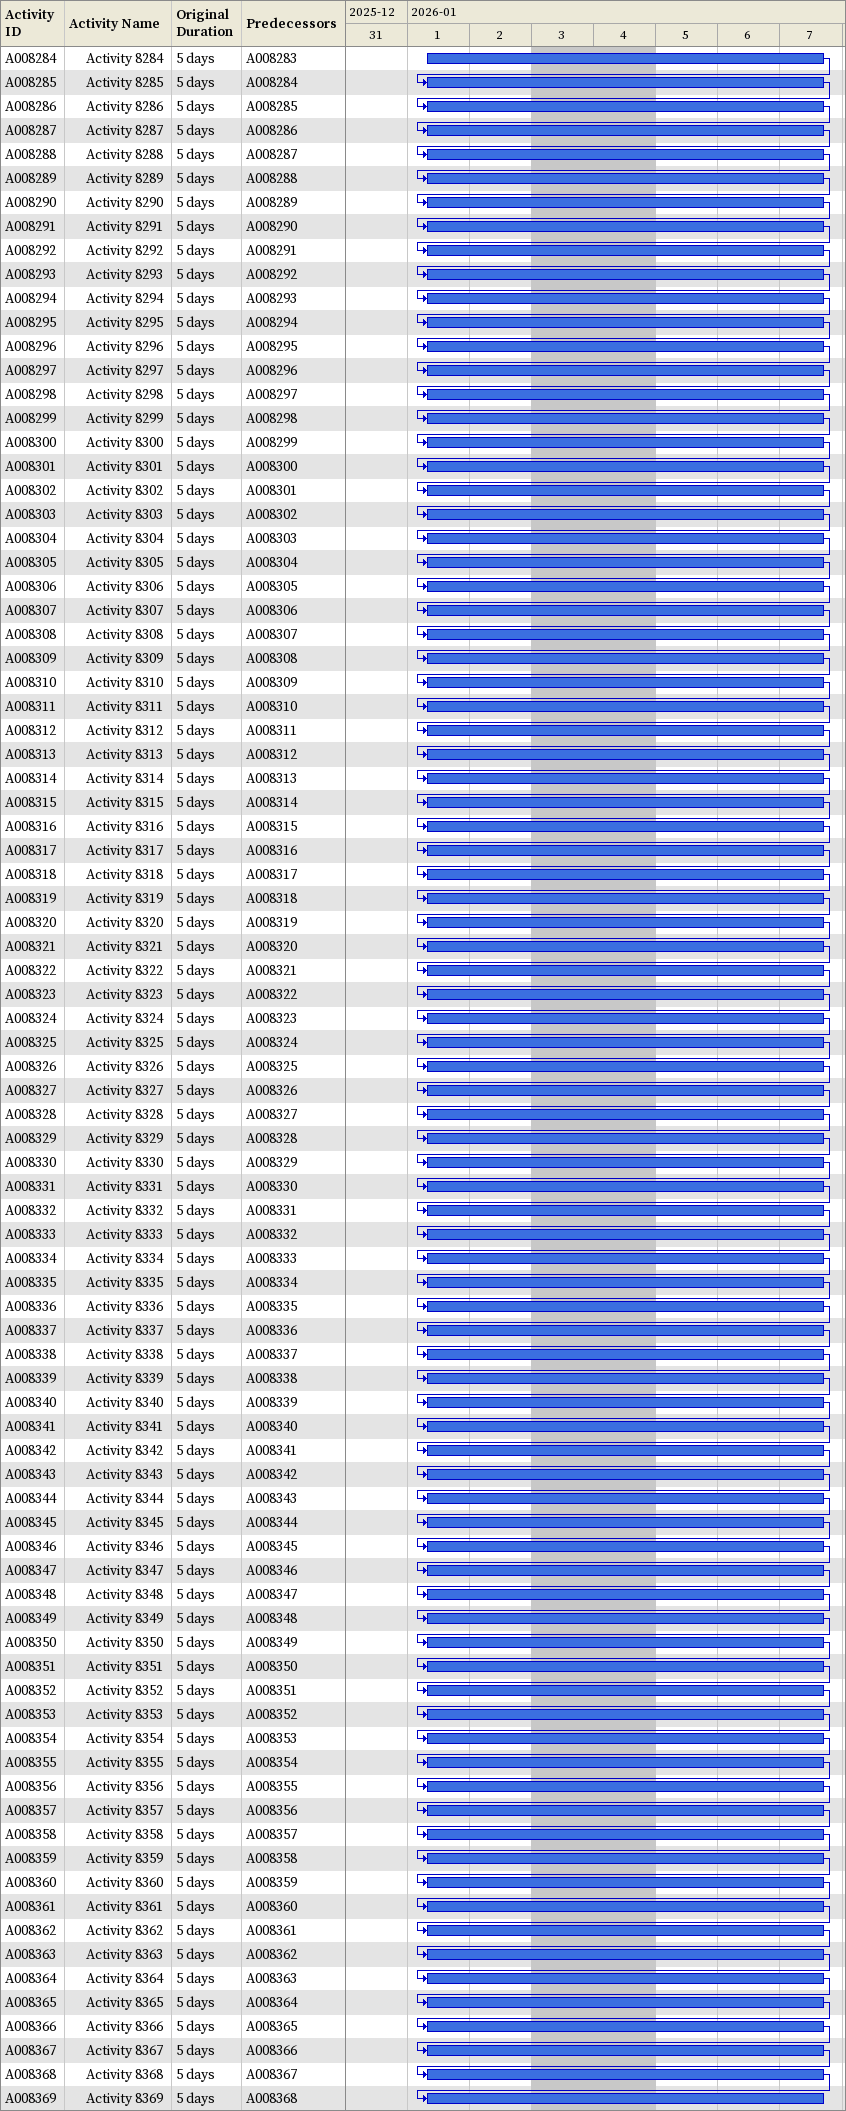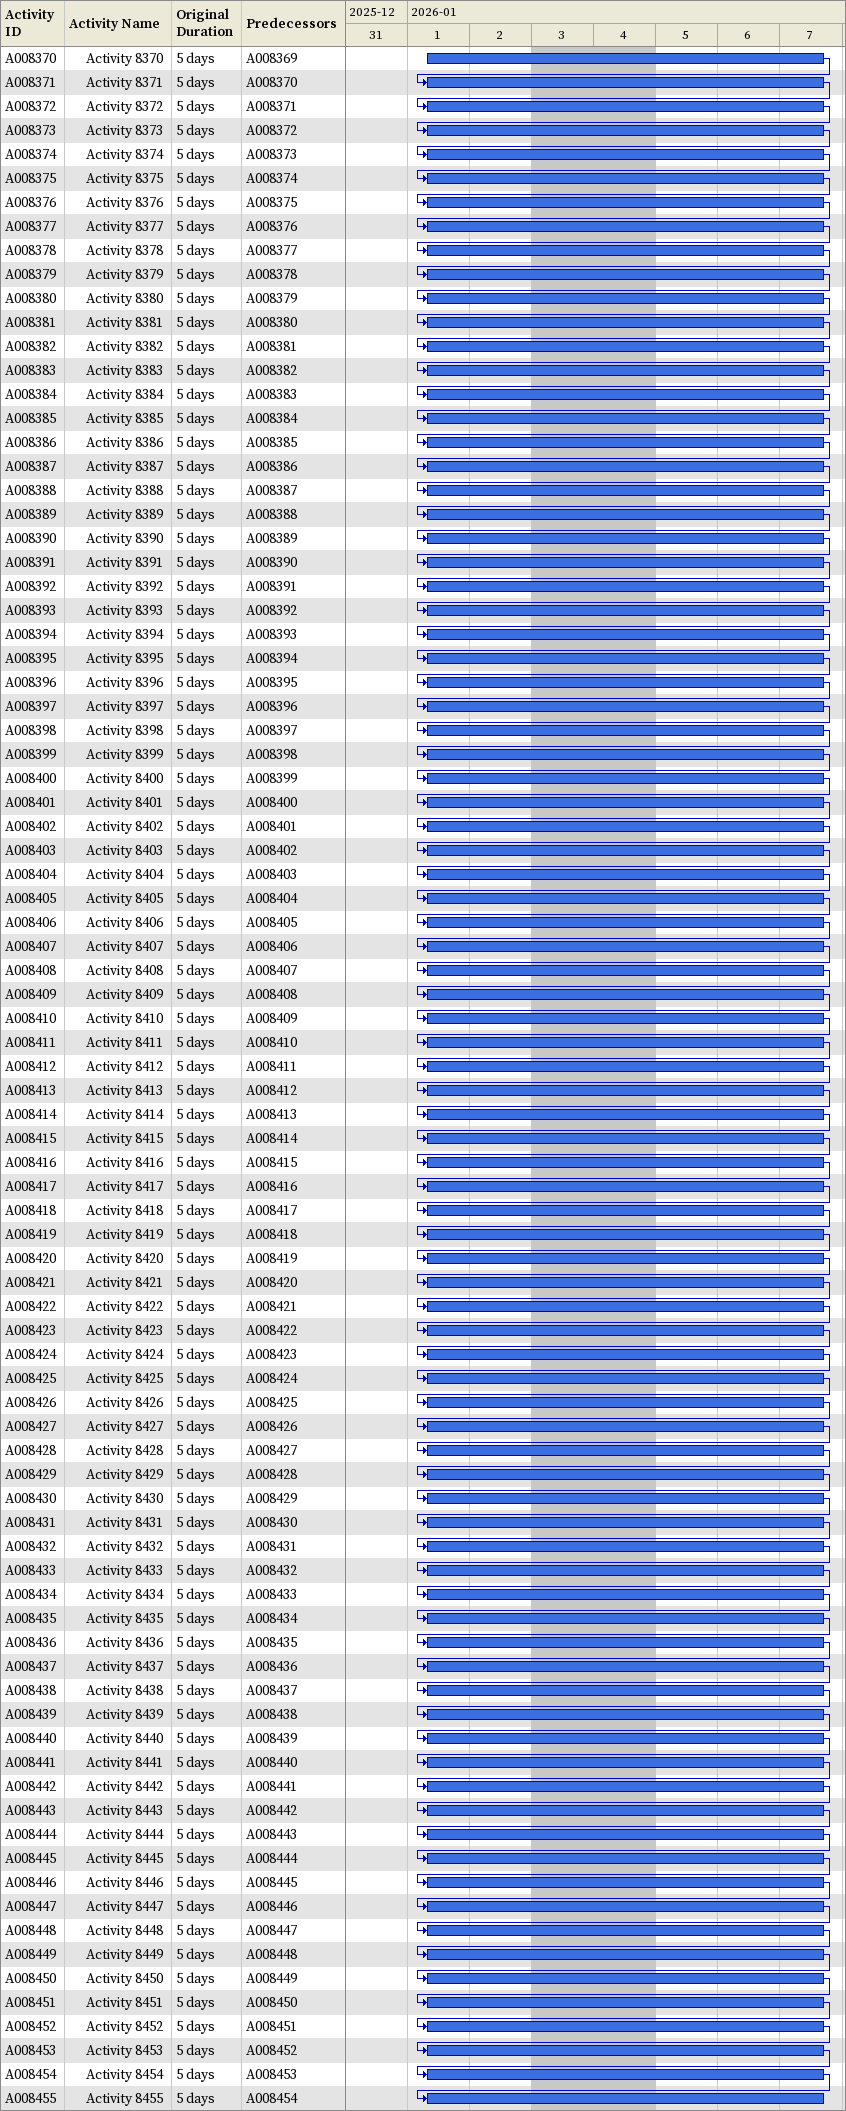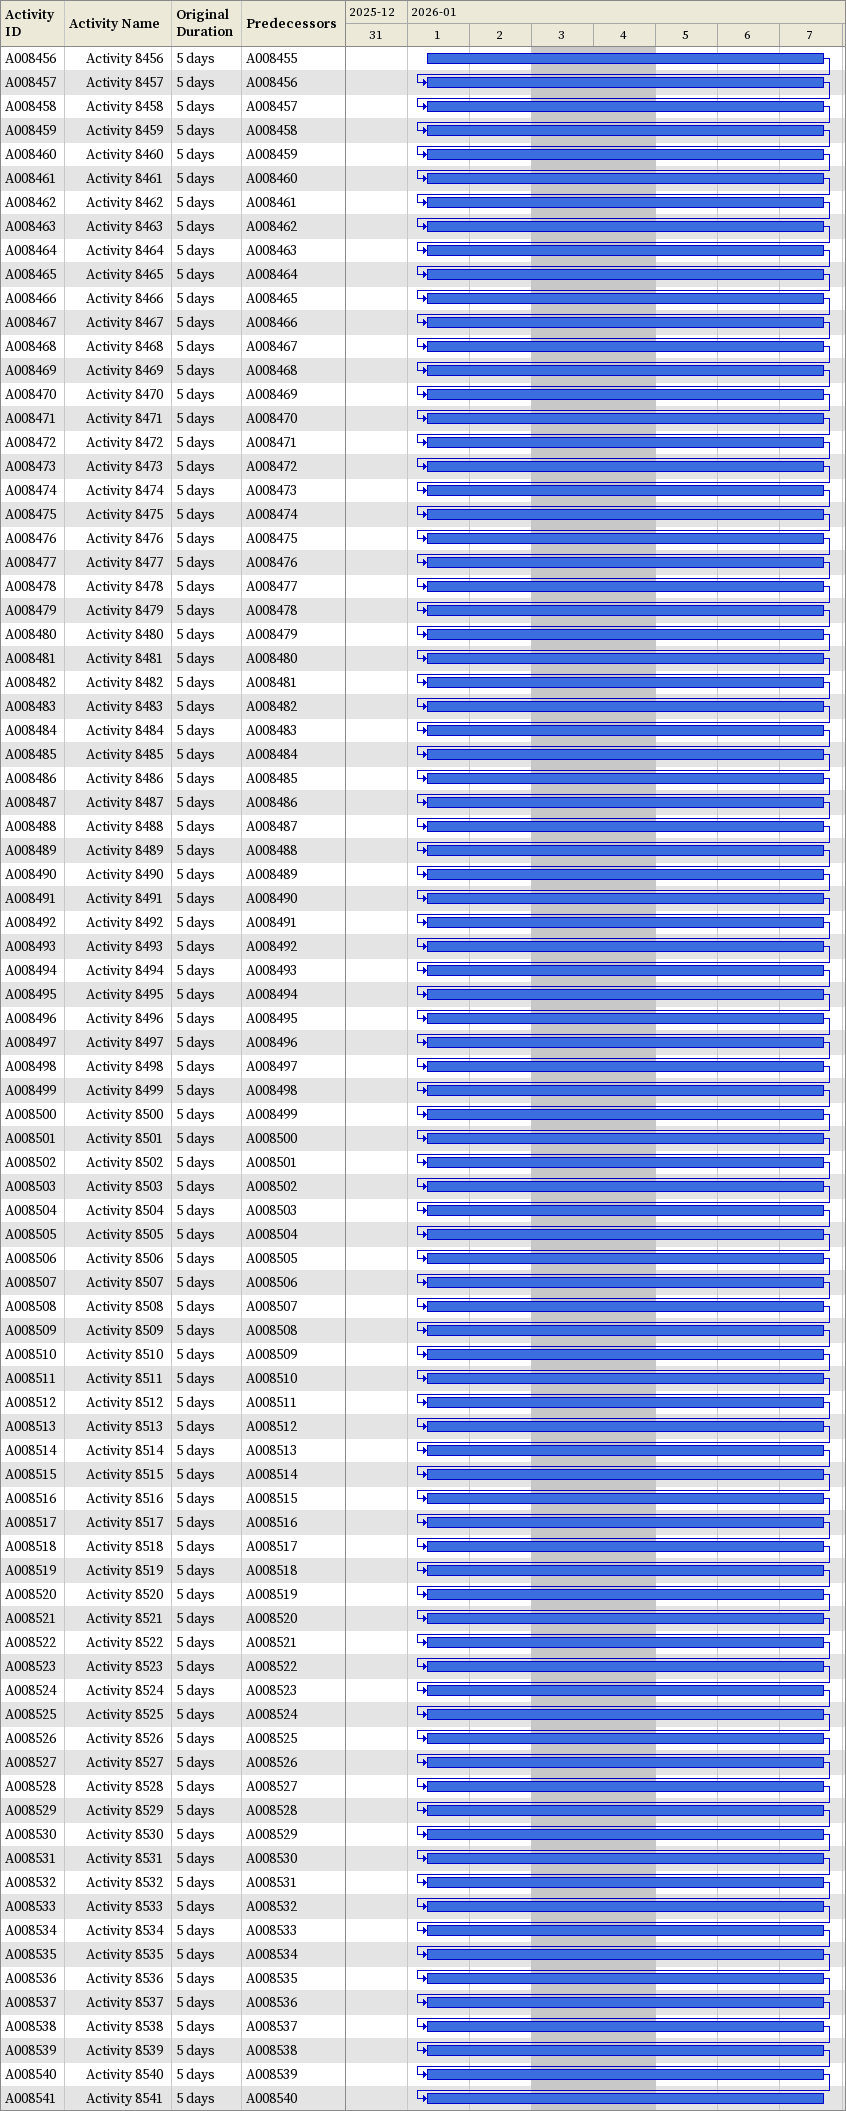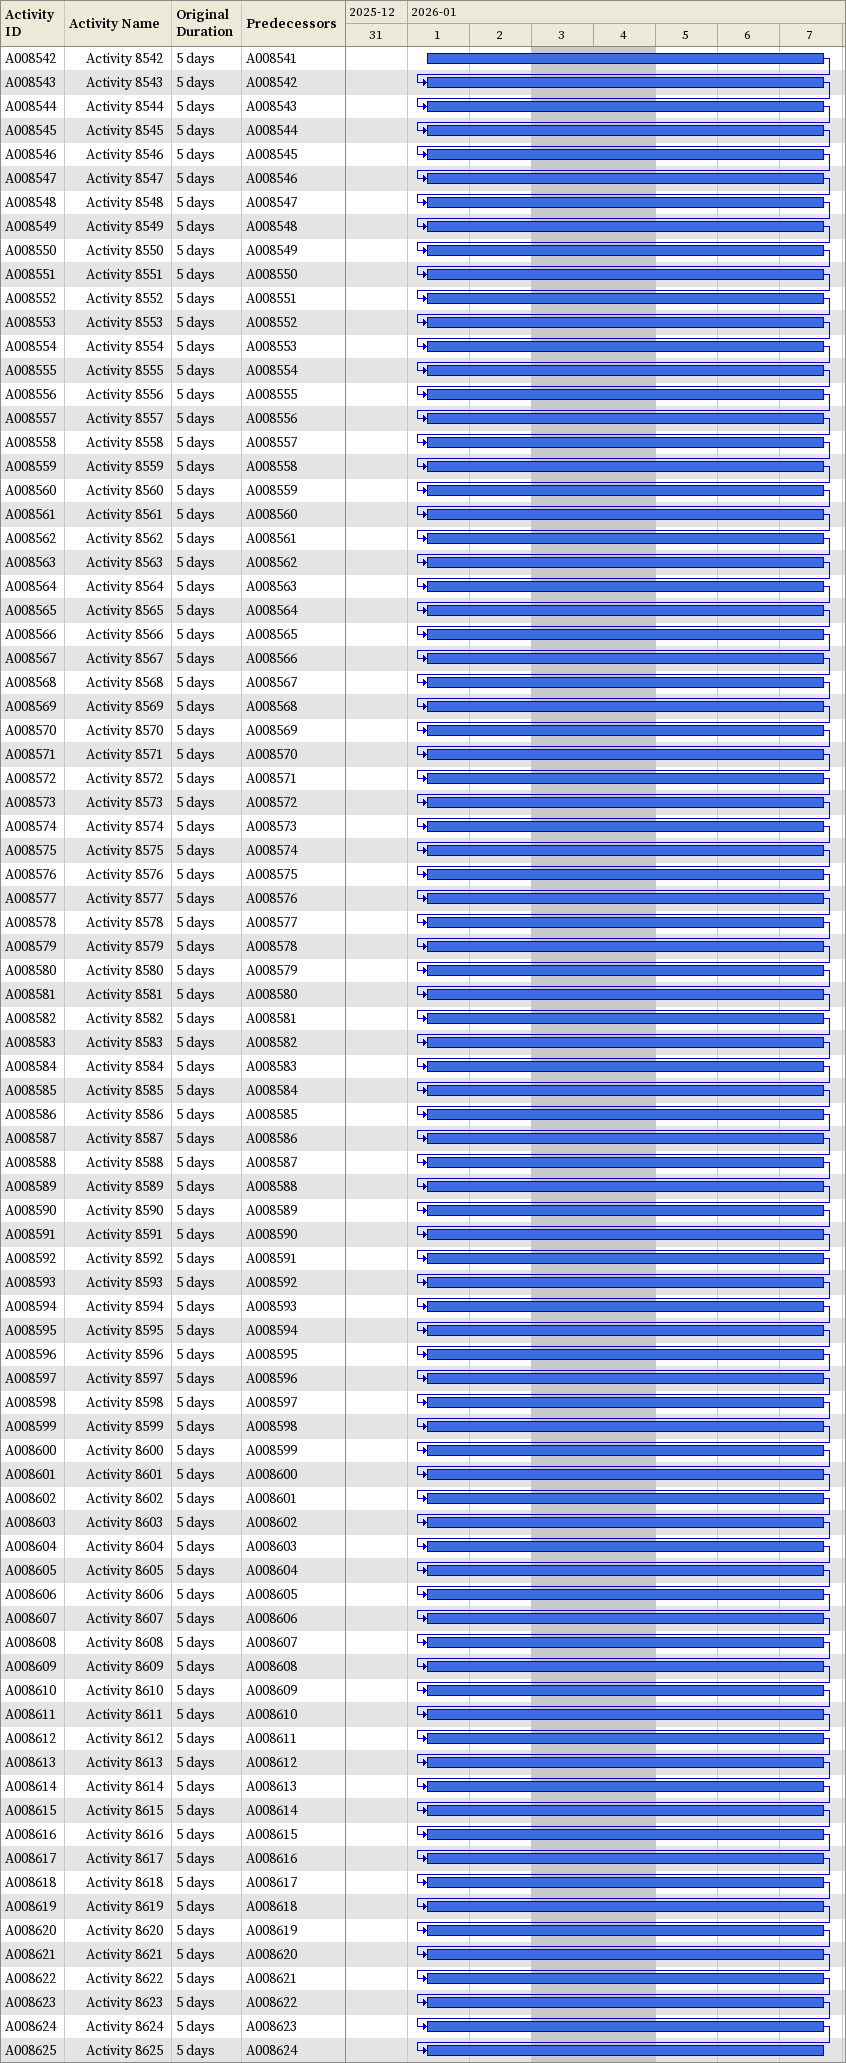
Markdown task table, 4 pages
| ID | Level | Task | Original duration | Start | Finish | Predecessors |
|---|---|---|---|---|---|---|
| A008284 | 2 | Activity 8284 | 5d | 2026-01-01 | 2026-01-07 | A008283 |
| A008285 | 2 | Activity 8285 | 5d | 2026-01-01 | 2026-01-07 | A008284 |
| A008286 | 2 | Activity 8286 | 5d | 2026-01-01 | 2026-01-07 | A008285 |
| A008287 | 2 | Activity 8287 | 5d | 2026-01-01 | 2026-01-07 | A008286 |
| A008288 | 2 | Activity 8288 | 5d | 2026-01-01 | 2026-01-07 | A008287 |
| A008289 | 2 | Activity 8289 | 5d | 2026-01-01 | 2026-01-07 | A008288 |
| A008290 | 2 | Activity 8290 | 5d | 2026-01-01 | 2026-01-07 | A008289 |
| A008291 | 2 | Activity 8291 | 5d | 2026-01-01 | 2026-01-07 | A008290 |
| A008292 | 2 | Activity 8292 | 5d | 2026-01-01 | 2026-01-07 | A008291 |
| A008293 | 2 | Activity 8293 | 5d | 2026-01-01 | 2026-01-07 | A008292 |
| A008294 | 2 | Activity 8294 | 5d | 2026-01-01 | 2026-01-07 | A008293 |
| A008295 | 2 | Activity 8295 | 5d | 2026-01-01 | 2026-01-07 | A008294 |
| A008296 | 2 | Activity 8296 | 5d | 2026-01-01 | 2026-01-07 | A008295 |
| A008297 | 2 | Activity 8297 | 5d | 2026-01-01 | 2026-01-07 | A008296 |
| A008298 | 2 | Activity 8298 | 5d | 2026-01-01 | 2026-01-07 | A008297 |
| A008299 | 2 | Activity 8299 | 5d | 2026-01-01 | 2026-01-07 | A008298 |
| A008300 | 2 | Activity 8300 | 5d | 2026-01-01 | 2026-01-07 | A008299 |
| A008301 | 2 | Activity 8301 | 5d | 2026-01-01 | 2026-01-07 | A008300 |
| A008302 | 2 | Activity 8302 | 5d | 2026-01-01 | 2026-01-07 | A008301 |
| A008303 | 2 | Activity 8303 | 5d | 2026-01-01 | 2026-01-07 | A008302 |
| A008304 | 2 | Activity 8304 | 5d | 2026-01-01 | 2026-01-07 | A008303 |
| A008305 | 2 | Activity 8305 | 5d | 2026-01-01 | 2026-01-07 | A008304 |
| A008306 | 2 | Activity 8306 | 5d | 2026-01-01 | 2026-01-07 | A008305 |
| A008307 | 2 | Activity 8307 | 5d | 2026-01-01 | 2026-01-07 | A008306 |
| A008308 | 2 | Activity 8308 | 5d | 2026-01-01 | 2026-01-07 | A008307 |
| A008309 | 2 | Activity 8309 | 5d | 2026-01-01 | 2026-01-07 | A008308 |
| A008310 | 2 | Activity 8310 | 5d | 2026-01-01 | 2026-01-07 | A008309 |
| A008311 | 2 | Activity 8311 | 5d | 2026-01-01 | 2026-01-07 | A008310 |
| A008312 | 2 | Activity 8312 | 5d | 2026-01-01 | 2026-01-07 | A008311 |
| A008313 | 2 | Activity 8313 | 5d | 2026-01-01 | 2026-01-07 | A008312 |
| A008314 | 2 | Activity 8314 | 5d | 2026-01-01 | 2026-01-07 | A008313 |
| A008315 | 2 | Activity 8315 | 5d | 2026-01-01 | 2026-01-07 | A008314 |
| A008316 | 2 | Activity 8316 | 5d | 2026-01-01 | 2026-01-07 | A008315 |
| A008317 | 2 | Activity 8317 | 5d | 2026-01-01 | 2026-01-07 | A008316 |
| A008318 | 2 | Activity 8318 | 5d | 2026-01-01 | 2026-01-07 | A008317 |
| A008319 | 2 | Activity 8319 | 5d | 2026-01-01 | 2026-01-07 | A008318 |
| A008320 | 2 | Activity 8320 | 5d | 2026-01-01 | 2026-01-07 | A008319 |
| A008321 | 2 | Activity 8321 | 5d | 2026-01-01 | 2026-01-07 | A008320 |
| A008322 | 2 | Activity 8322 | 5d | 2026-01-01 | 2026-01-07 | A008321 |
| A008323 | 2 | Activity 8323 | 5d | 2026-01-01 | 2026-01-07 | A008322 |
| A008324 | 2 | Activity 8324 | 5d | 2026-01-01 | 2026-01-07 | A008323 |
| A008325 | 2 | Activity 8325 | 5d | 2026-01-01 | 2026-01-07 | A008324 |
| A008326 | 2 | Activity 8326 | 5d | 2026-01-01 | 2026-01-07 | A008325 |
| A008327 | 2 | Activity 8327 | 5d | 2026-01-01 | 2026-01-07 | A008326 |
| A008328 | 2 | Activity 8328 | 5d | 2026-01-01 | 2026-01-07 | A008327 |
| A008329 | 2 | Activity 8329 | 5d | 2026-01-01 | 2026-01-07 | A008328 |
| A008330 | 2 | Activity 8330 | 5d | 2026-01-01 | 2026-01-07 | A008329 |
| A008331 | 2 | Activity 8331 | 5d | 2026-01-01 | 2026-01-07 | A008330 |
| A008332 | 2 | Activity 8332 | 5d | 2026-01-01 | 2026-01-07 | A008331 |
| A008333 | 2 | Activity 8333 | 5d | 2026-01-01 | 2026-01-07 | A008332 |
| A008334 | 2 | Activity 8334 | 5d | 2026-01-01 | 2026-01-07 | A008333 |
| A008335 | 2 | Activity 8335 | 5d | 2026-01-01 | 2026-01-07 | A008334 |
| A008336 | 2 | Activity 8336 | 5d | 2026-01-01 | 2026-01-07 | A008335 |
| A008337 | 2 | Activity 8337 | 5d | 2026-01-01 | 2026-01-07 | A008336 |
| A008338 | 2 | Activity 8338 | 5d | 2026-01-01 | 2026-01-07 | A008337 |
| A008339 | 2 | Activity 8339 | 5d | 2026-01-01 | 2026-01-07 | A008338 |
| A008340 | 2 | Activity 8340 | 5d | 2026-01-01 | 2026-01-07 | A008339 |
| A008341 | 2 | Activity 8341 | 5d | 2026-01-01 | 2026-01-07 | A008340 |
| A008342 | 2 | Activity 8342 | 5d | 2026-01-01 | 2026-01-07 | A008341 |
| A008343 | 2 | Activity 8343 | 5d | 2026-01-01 | 2026-01-07 | A008342 |
| A008344 | 2 | Activity 8344 | 5d | 2026-01-01 | 2026-01-07 | A008343 |
| A008345 | 2 | Activity 8345 | 5d | 2026-01-01 | 2026-01-07 | A008344 |
| A008346 | 2 | Activity 8346 | 5d | 2026-01-01 | 2026-01-07 | A008345 |
| A008347 | 2 | Activity 8347 | 5d | 2026-01-01 | 2026-01-07 | A008346 |
| A008348 | 2 | Activity 8348 | 5d | 2026-01-01 | 2026-01-07 | A008347 |
| A008349 | 2 | Activity 8349 | 5d | 2026-01-01 | 2026-01-07 | A008348 |
| A008350 | 2 | Activity 8350 | 5d | 2026-01-01 | 2026-01-07 | A008349 |
| A008351 | 2 | Activity 8351 | 5d | 2026-01-01 | 2026-01-07 | A008350 |
| A008352 | 2 | Activity 8352 | 5d | 2026-01-01 | 2026-01-07 | A008351 |
| A008353 | 2 | Activity 8353 | 5d | 2026-01-01 | 2026-01-07 | A008352 |
| A008354 | 2 | Activity 8354 | 5d | 2026-01-01 | 2026-01-07 | A008353 |
| A008355 | 2 | Activity 8355 | 5d | 2026-01-01 | 2026-01-07 | A008354 |
| A008356 | 2 | Activity 8356 | 5d | 2026-01-01 | 2026-01-07 | A008355 |
| A008357 | 2 | Activity 8357 | 5d | 2026-01-01 | 2026-01-07 | A008356 |
| A008358 | 2 | Activity 8358 | 5d | 2026-01-01 | 2026-01-07 | A008357 |
| A008359 | 2 | Activity 8359 | 5d | 2026-01-01 | 2026-01-07 | A008358 |
| A008360 | 2 | Activity 8360 | 5d | 2026-01-01 | 2026-01-07 | A008359 |
| A008361 | 2 | Activity 8361 | 5d | 2026-01-01 | 2026-01-07 | A008360 |
| A008362 | 2 | Activity 8362 | 5d | 2026-01-01 | 2026-01-07 | A008361 |
| A008363 | 2 | Activity 8363 | 5d | 2026-01-01 | 2026-01-07 | A008362 |
| A008364 | 2 | Activity 8364 | 5d | 2026-01-01 | 2026-01-07 | A008363 |
| A008365 | 2 | Activity 8365 | 5d | 2026-01-01 | 2026-01-07 | A008364 |
| A008366 | 2 | Activity 8366 | 5d | 2026-01-01 | 2026-01-07 | A008365 |
| A008367 | 2 | Activity 8367 | 5d | 2026-01-01 | 2026-01-07 | A008366 |
| A008368 | 2 | Activity 8368 | 5d | 2026-01-01 | 2026-01-07 | A008367 |
| A008369 | 2 | Activity 8369 | 5d | 2026-01-01 | 2026-01-07 | A008368 |
| A008370 | 2 | Activity 8370 | 5d | 2026-01-01 | 2026-01-07 | A008369 |
| A008371 | 2 | Activity 8371 | 5d | 2026-01-01 | 2026-01-07 | A008370 |
| A008372 | 2 | Activity 8372 | 5d | 2026-01-01 | 2026-01-07 | A008371 |
| A008373 | 2 | Activity 8373 | 5d | 2026-01-01 | 2026-01-07 | A008372 |
| A008374 | 2 | Activity 8374 | 5d | 2026-01-01 | 2026-01-07 | A008373 |
| A008375 | 2 | Activity 8375 | 5d | 2026-01-01 | 2026-01-07 | A008374 |
| A008376 | 2 | Activity 8376 | 5d | 2026-01-01 | 2026-01-07 | A008375 |
| A008377 | 2 | Activity 8377 | 5d | 2026-01-01 | 2026-01-07 | A008376 |
| A008378 | 2 | Activity 8378 | 5d | 2026-01-01 | 2026-01-07 | A008377 |
| A008379 | 2 | Activity 8379 | 5d | 2026-01-01 | 2026-01-07 | A008378 |
| A008380 | 2 | Activity 8380 | 5d | 2026-01-01 | 2026-01-07 | A008379 |
| A008381 | 2 | Activity 8381 | 5d | 2026-01-01 | 2026-01-07 | A008380 |
| A008382 | 2 | Activity 8382 | 5d | 2026-01-01 | 2026-01-07 | A008381 |
| A008383 | 2 | Activity 8383 | 5d | 2026-01-01 | 2026-01-07 | A008382 |
| A008384 | 2 | Activity 8384 | 5d | 2026-01-01 | 2026-01-07 | A008383 |
| A008385 | 2 | Activity 8385 | 5d | 2026-01-01 | 2026-01-07 | A008384 |
| A008386 | 2 | Activity 8386 | 5d | 2026-01-01 | 2026-01-07 | A008385 |
| A008387 | 2 | Activity 8387 | 5d | 2026-01-01 | 2026-01-07 | A008386 |
| A008388 | 2 | Activity 8388 | 5d | 2026-01-01 | 2026-01-07 | A008387 |
| A008389 | 2 | Activity 8389 | 5d | 2026-01-01 | 2026-01-07 | A008388 |
| A008390 | 2 | Activity 8390 | 5d | 2026-01-01 | 2026-01-07 | A008389 |
| A008391 | 2 | Activity 8391 | 5d | 2026-01-01 | 2026-01-07 | A008390 |
| A008392 | 2 | Activity 8392 | 5d | 2026-01-01 | 2026-01-07 | A008391 |
| A008393 | 2 | Activity 8393 | 5d | 2026-01-01 | 2026-01-07 | A008392 |
| A008394 | 2 | Activity 8394 | 5d | 2026-01-01 | 2026-01-07 | A008393 |
| A008395 | 2 | Activity 8395 | 5d | 2026-01-01 | 2026-01-07 | A008394 |
| A008396 | 2 | Activity 8396 | 5d | 2026-01-01 | 2026-01-07 | A008395 |
| A008397 | 2 | Activity 8397 | 5d | 2026-01-01 | 2026-01-07 | A008396 |
| A008398 | 2 | Activity 8398 | 5d | 2026-01-01 | 2026-01-07 | A008397 |
| A008399 | 2 | Activity 8399 | 5d | 2026-01-01 | 2026-01-07 | A008398 |
| A008400 | 2 | Activity 8400 | 5d | 2026-01-01 | 2026-01-07 | A008399 |
| A008401 | 2 | Activity 8401 | 5d | 2026-01-01 | 2026-01-07 | A008400 |
| A008402 | 2 | Activity 8402 | 5d | 2026-01-01 | 2026-01-07 | A008401 |
| A008403 | 2 | Activity 8403 | 5d | 2026-01-01 | 2026-01-07 | A008402 |
| A008404 | 2 | Activity 8404 | 5d | 2026-01-01 | 2026-01-07 | A008403 |
| A008405 | 2 | Activity 8405 | 5d | 2026-01-01 | 2026-01-07 | A008404 |
| A008406 | 2 | Activity 8406 | 5d | 2026-01-01 | 2026-01-07 | A008405 |
| A008407 | 2 | Activity 8407 | 5d | 2026-01-01 | 2026-01-07 | A008406 |
| A008408 | 2 | Activity 8408 | 5d | 2026-01-01 | 2026-01-07 | A008407 |
| A008409 | 2 | Activity 8409 | 5d | 2026-01-01 | 2026-01-07 | A008408 |
| A008410 | 2 | Activity 8410 | 5d | 2026-01-01 | 2026-01-07 | A008409 |
| A008411 | 2 | Activity 8411 | 5d | 2026-01-01 | 2026-01-07 | A008410 |
| A008412 | 2 | Activity 8412 | 5d | 2026-01-01 | 2026-01-07 | A008411 |
| A008413 | 2 | Activity 8413 | 5d | 2026-01-01 | 2026-01-07 | A008412 |
| A008414 | 2 | Activity 8414 | 5d | 2026-01-01 | 2026-01-07 | A008413 |
| A008415 | 2 | Activity 8415 | 5d | 2026-01-01 | 2026-01-07 | A008414 |
| A008416 | 2 | Activity 8416 | 5d | 2026-01-01 | 2026-01-07 | A008415 |
| A008417 | 2 | Activity 8417 | 5d | 2026-01-01 | 2026-01-07 | A008416 |
| A008418 | 2 | Activity 8418 | 5d | 2026-01-01 | 2026-01-07 | A008417 |
| A008419 | 2 | Activity 8419 | 5d | 2026-01-01 | 2026-01-07 | A008418 |
| A008420 | 2 | Activity 8420 | 5d | 2026-01-01 | 2026-01-07 | A008419 |
| A008421 | 2 | Activity 8421 | 5d | 2026-01-01 | 2026-01-07 | A008420 |
| A008422 | 2 | Activity 8422 | 5d | 2026-01-01 | 2026-01-07 | A008421 |
| A008423 | 2 | Activity 8423 | 5d | 2026-01-01 | 2026-01-07 | A008422 |
| A008424 | 2 | Activity 8424 | 5d | 2026-01-01 | 2026-01-07 | A008423 |
| A008425 | 2 | Activity 8425 | 5d | 2026-01-01 | 2026-01-07 | A008424 |
| A008426 | 2 | Activity 8426 | 5d | 2026-01-01 | 2026-01-07 | A008425 |
| A008427 | 2 | Activity 8427 | 5d | 2026-01-01 | 2026-01-07 | A008426 |
| A008428 | 2 | Activity 8428 | 5d | 2026-01-01 | 2026-01-07 | A008427 |
| A008429 | 2 | Activity 8429 | 5d | 2026-01-01 | 2026-01-07 | A008428 |
| A008430 | 2 | Activity 8430 | 5d | 2026-01-01 | 2026-01-07 | A008429 |
| A008431 | 2 | Activity 8431 | 5d | 2026-01-01 | 2026-01-07 | A008430 |
| A008432 | 2 | Activity 8432 | 5d | 2026-01-01 | 2026-01-07 | A008431 |
| A008433 | 2 | Activity 8433 | 5d | 2026-01-01 | 2026-01-07 | A008432 |
| A008434 | 2 | Activity 8434 | 5d | 2026-01-01 | 2026-01-07 | A008433 |
| A008435 | 2 | Activity 8435 | 5d | 2026-01-01 | 2026-01-07 | A008434 |
| A008436 | 2 | Activity 8436 | 5d | 2026-01-01 | 2026-01-07 | A008435 |
| A008437 | 2 | Activity 8437 | 5d | 2026-01-01 | 2026-01-07 | A008436 |
| A008438 | 2 | Activity 8438 | 5d | 2026-01-01 | 2026-01-07 | A008437 |
| A008439 | 2 | Activity 8439 | 5d | 2026-01-01 | 2026-01-07 | A008438 |
| A008440 | 2 | Activity 8440 | 5d | 2026-01-01 | 2026-01-07 | A008439 |
| A008441 | 2 | Activity 8441 | 5d | 2026-01-01 | 2026-01-07 | A008440 |
| A008442 | 2 | Activity 8442 | 5d | 2026-01-01 | 2026-01-07 | A008441 |
| A008443 | 2 | Activity 8443 | 5d | 2026-01-01 | 2026-01-07 | A008442 |
| A008444 | 2 | Activity 8444 | 5d | 2026-01-01 | 2026-01-07 | A008443 |
| A008445 | 2 | Activity 8445 | 5d | 2026-01-01 | 2026-01-07 | A008444 |
| A008446 | 2 | Activity 8446 | 5d | 2026-01-01 | 2026-01-07 | A008445 |
| A008447 | 2 | Activity 8447 | 5d | 2026-01-01 | 2026-01-07 | A008446 |
| A008448 | 2 | Activity 8448 | 5d | 2026-01-01 | 2026-01-07 | A008447 |
| A008449 | 2 | Activity 8449 | 5d | 2026-01-01 | 2026-01-07 | A008448 |
| A008450 | 2 | Activity 8450 | 5d | 2026-01-01 | 2026-01-07 | A008449 |
| A008451 | 2 | Activity 8451 | 5d | 2026-01-01 | 2026-01-07 | A008450 |
| A008452 | 2 | Activity 8452 | 5d | 2026-01-01 | 2026-01-07 | A008451 |
| A008453 | 2 | Activity 8453 | 5d | 2026-01-01 | 2026-01-07 | A008452 |
| A008454 | 2 | Activity 8454 | 5d | 2026-01-01 | 2026-01-07 | A008453 |
| A008455 | 2 | Activity 8455 | 5d | 2026-01-01 | 2026-01-07 | A008454 |
| A008456 | 2 | Activity 8456 | 5d | 2026-01-01 | 2026-01-07 | A008455 |
| A008457 | 2 | Activity 8457 | 5d | 2026-01-01 | 2026-01-07 | A008456 |
| A008458 | 2 | Activity 8458 | 5d | 2026-01-01 | 2026-01-07 | A008457 |
| A008459 | 2 | Activity 8459 | 5d | 2026-01-01 | 2026-01-07 | A008458 |
| A008460 | 2 | Activity 8460 | 5d | 2026-01-01 | 2026-01-07 | A008459 |
| A008461 | 2 | Activity 8461 | 5d | 2026-01-01 | 2026-01-07 | A008460 |
| A008462 | 2 | Activity 8462 | 5d | 2026-01-01 | 2026-01-07 | A008461 |
| A008463 | 2 | Activity 8463 | 5d | 2026-01-01 | 2026-01-07 | A008462 |
| A008464 | 2 | Activity 8464 | 5d | 2026-01-01 | 2026-01-07 | A008463 |
| A008465 | 2 | Activity 8465 | 5d | 2026-01-01 | 2026-01-07 | A008464 |
| A008466 | 2 | Activity 8466 | 5d | 2026-01-01 | 2026-01-07 | A008465 |
| A008467 | 2 | Activity 8467 | 5d | 2026-01-01 | 2026-01-07 | A008466 |
| A008468 | 2 | Activity 8468 | 5d | 2026-01-01 | 2026-01-07 | A008467 |
| A008469 | 2 | Activity 8469 | 5d | 2026-01-01 | 2026-01-07 | A008468 |
| A008470 | 2 | Activity 8470 | 5d | 2026-01-01 | 2026-01-07 | A008469 |
| A008471 | 2 | Activity 8471 | 5d | 2026-01-01 | 2026-01-07 | A008470 |
| A008472 | 2 | Activity 8472 | 5d | 2026-01-01 | 2026-01-07 | A008471 |
| A008473 | 2 | Activity 8473 | 5d | 2026-01-01 | 2026-01-07 | A008472 |
| A008474 | 2 | Activity 8474 | 5d | 2026-01-01 | 2026-01-07 | A008473 |
| A008475 | 2 | Activity 8475 | 5d | 2026-01-01 | 2026-01-07 | A008474 |
| A008476 | 2 | Activity 8476 | 5d | 2026-01-01 | 2026-01-07 | A008475 |
| A008477 | 2 | Activity 8477 | 5d | 2026-01-01 | 2026-01-07 | A008476 |
| A008478 | 2 | Activity 8478 | 5d | 2026-01-01 | 2026-01-07 | A008477 |
| A008479 | 2 | Activity 8479 | 5d | 2026-01-01 | 2026-01-07 | A008478 |
| A008480 | 2 | Activity 8480 | 5d | 2026-01-01 | 2026-01-07 | A008479 |
| A008481 | 2 | Activity 8481 | 5d | 2026-01-01 | 2026-01-07 | A008480 |
| A008482 | 2 | Activity 8482 | 5d | 2026-01-01 | 2026-01-07 | A008481 |
| A008483 | 2 | Activity 8483 | 5d | 2026-01-01 | 2026-01-07 | A008482 |
| A008484 | 2 | Activity 8484 | 5d | 2026-01-01 | 2026-01-07 | A008483 |
| A008485 | 2 | Activity 8485 | 5d | 2026-01-01 | 2026-01-07 | A008484 |
| A008486 | 2 | Activity 8486 | 5d | 2026-01-01 | 2026-01-07 | A008485 |
| A008487 | 2 | Activity 8487 | 5d | 2026-01-01 | 2026-01-07 | A008486 |
| A008488 | 2 | Activity 8488 | 5d | 2026-01-01 | 2026-01-07 | A008487 |
| A008489 | 2 | Activity 8489 | 5d | 2026-01-01 | 2026-01-07 | A008488 |
| A008490 | 2 | Activity 8490 | 5d | 2026-01-01 | 2026-01-07 | A008489 |
| A008491 | 2 | Activity 8491 | 5d | 2026-01-01 | 2026-01-07 | A008490 |
| A008492 | 2 | Activity 8492 | 5d | 2026-01-01 | 2026-01-07 | A008491 |
| A008493 | 2 | Activity 8493 | 5d | 2026-01-01 | 2026-01-07 | A008492 |
| A008494 | 2 | Activity 8494 | 5d | 2026-01-01 | 2026-01-07 | A008493 |
| A008495 | 2 | Activity 8495 | 5d | 2026-01-01 | 2026-01-07 | A008494 |
| A008496 | 2 | Activity 8496 | 5d | 2026-01-01 | 2026-01-07 | A008495 |
| A008497 | 2 | Activity 8497 | 5d | 2026-01-01 | 2026-01-07 | A008496 |
| A008498 | 2 | Activity 8498 | 5d | 2026-01-01 | 2026-01-07 | A008497 |
| A008499 | 2 | Activity 8499 | 5d | 2026-01-01 | 2026-01-07 | A008498 |
| A008500 | 2 | Activity 8500 | 5d | 2026-01-01 | 2026-01-07 | A008499 |
| A008501 | 2 | Activity 8501 | 5d | 2026-01-01 | 2026-01-07 | A008500 |
| A008502 | 2 | Activity 8502 | 5d | 2026-01-01 | 2026-01-07 | A008501 |
| A008503 | 2 | Activity 8503 | 5d | 2026-01-01 | 2026-01-07 | A008502 |
| A008504 | 2 | Activity 8504 | 5d | 2026-01-01 | 2026-01-07 | A008503 |
| A008505 | 2 | Activity 8505 | 5d | 2026-01-01 | 2026-01-07 | A008504 |
| A008506 | 2 | Activity 8506 | 5d | 2026-01-01 | 2026-01-07 | A008505 |
| A008507 | 2 | Activity 8507 | 5d | 2026-01-01 | 2026-01-07 | A008506 |
| A008508 | 2 | Activity 8508 | 5d | 2026-01-01 | 2026-01-07 | A008507 |
| A008509 | 2 | Activity 8509 | 5d | 2026-01-01 | 2026-01-07 | A008508 |
| A008510 | 2 | Activity 8510 | 5d | 2026-01-01 | 2026-01-07 | A008509 |
| A008511 | 2 | Activity 8511 | 5d | 2026-01-01 | 2026-01-07 | A008510 |
| A008512 | 2 | Activity 8512 | 5d | 2026-01-01 | 2026-01-07 | A008511 |
| A008513 | 2 | Activity 8513 | 5d | 2026-01-01 | 2026-01-07 | A008512 |
| A008514 | 2 | Activity 8514 | 5d | 2026-01-01 | 2026-01-07 | A008513 |
| A008515 | 2 | Activity 8515 | 5d | 2026-01-01 | 2026-01-07 | A008514 |
| A008516 | 2 | Activity 8516 | 5d | 2026-01-01 | 2026-01-07 | A008515 |
| A008517 | 2 | Activity 8517 | 5d | 2026-01-01 | 2026-01-07 | A008516 |
| A008518 | 2 | Activity 8518 | 5d | 2026-01-01 | 2026-01-07 | A008517 |
| A008519 | 2 | Activity 8519 | 5d | 2026-01-01 | 2026-01-07 | A008518 |
| A008520 | 2 | Activity 8520 | 5d | 2026-01-01 | 2026-01-07 | A008519 |
| A008521 | 2 | Activity 8521 | 5d | 2026-01-01 | 2026-01-07 | A008520 |
| A008522 | 2 | Activity 8522 | 5d | 2026-01-01 | 2026-01-07 | A008521 |
| A008523 | 2 | Activity 8523 | 5d | 2026-01-01 | 2026-01-07 | A008522 |
| A008524 | 2 | Activity 8524 | 5d | 2026-01-01 | 2026-01-07 | A008523 |
| A008525 | 2 | Activity 8525 | 5d | 2026-01-01 | 2026-01-07 | A008524 |
| A008526 | 2 | Activity 8526 | 5d | 2026-01-01 | 2026-01-07 | A008525 |
| A008527 | 2 | Activity 8527 | 5d | 2026-01-01 | 2026-01-07 | A008526 |
| A008528 | 2 | Activity 8528 | 5d | 2026-01-01 | 2026-01-07 | A008527 |
| A008529 | 2 | Activity 8529 | 5d | 2026-01-01 | 2026-01-07 | A008528 |
| A008530 | 2 | Activity 8530 | 5d | 2026-01-01 | 2026-01-07 | A008529 |
| A008531 | 2 | Activity 8531 | 5d | 2026-01-01 | 2026-01-07 | A008530 |
| A008532 | 2 | Activity 8532 | 5d | 2026-01-01 | 2026-01-07 | A008531 |
| A008533 | 2 | Activity 8533 | 5d | 2026-01-01 | 2026-01-07 | A008532 |
| A008534 | 2 | Activity 8534 | 5d | 2026-01-01 | 2026-01-07 | A008533 |
| A008535 | 2 | Activity 8535 | 5d | 2026-01-01 | 2026-01-07 | A008534 |
| A008536 | 2 | Activity 8536 | 5d | 2026-01-01 | 2026-01-07 | A008535 |
| A008537 | 2 | Activity 8537 | 5d | 2026-01-01 | 2026-01-07 | A008536 |
| A008538 | 2 | Activity 8538 | 5d | 2026-01-01 | 2026-01-07 | A008537 |
| A008539 | 2 | Activity 8539 | 5d | 2026-01-01 | 2026-01-07 | A008538 |
| A008540 | 2 | Activity 8540 | 5d | 2026-01-01 | 2026-01-07 | A008539 |
| A008541 | 2 | Activity 8541 | 5d | 2026-01-01 | 2026-01-07 | A008540 |
| A008542 | 2 | Activity 8542 | 5d | 2026-01-01 | 2026-01-07 | A008541 |
| A008543 | 2 | Activity 8543 | 5d | 2026-01-01 | 2026-01-07 | A008542 |
| A008544 | 2 | Activity 8544 | 5d | 2026-01-01 | 2026-01-07 | A008543 |
| A008545 | 2 | Activity 8545 | 5d | 2026-01-01 | 2026-01-07 | A008544 |
| A008546 | 2 | Activity 8546 | 5d | 2026-01-01 | 2026-01-07 | A008545 |
| A008547 | 2 | Activity 8547 | 5d | 2026-01-01 | 2026-01-07 | A008546 |
| A008548 | 2 | Activity 8548 | 5d | 2026-01-01 | 2026-01-07 | A008547 |
| A008549 | 2 | Activity 8549 | 5d | 2026-01-01 | 2026-01-07 | A008548 |
| A008550 | 2 | Activity 8550 | 5d | 2026-01-01 | 2026-01-07 | A008549 |
| A008551 | 2 | Activity 8551 | 5d | 2026-01-01 | 2026-01-07 | A008550 |
| A008552 | 2 | Activity 8552 | 5d | 2026-01-01 | 2026-01-07 | A008551 |
| A008553 | 2 | Activity 8553 | 5d | 2026-01-01 | 2026-01-07 | A008552 |
| A008554 | 2 | Activity 8554 | 5d | 2026-01-01 | 2026-01-07 | A008553 |
| A008555 | 2 | Activity 8555 | 5d | 2026-01-01 | 2026-01-07 | A008554 |
| A008556 | 2 | Activity 8556 | 5d | 2026-01-01 | 2026-01-07 | A008555 |
| A008557 | 2 | Activity 8557 | 5d | 2026-01-01 | 2026-01-07 | A008556 |
| A008558 | 2 | Activity 8558 | 5d | 2026-01-01 | 2026-01-07 | A008557 |
| A008559 | 2 | Activity 8559 | 5d | 2026-01-01 | 2026-01-07 | A008558 |
| A008560 | 2 | Activity 8560 | 5d | 2026-01-01 | 2026-01-07 | A008559 |
| A008561 | 2 | Activity 8561 | 5d | 2026-01-01 | 2026-01-07 | A008560 |
| A008562 | 2 | Activity 8562 | 5d | 2026-01-01 | 2026-01-07 | A008561 |
| A008563 | 2 | Activity 8563 | 5d | 2026-01-01 | 2026-01-07 | A008562 |
| A008564 | 2 | Activity 8564 | 5d | 2026-01-01 | 2026-01-07 | A008563 |
| A008565 | 2 | Activity 8565 | 5d | 2026-01-01 | 2026-01-07 | A008564 |
| A008566 | 2 | Activity 8566 | 5d | 2026-01-01 | 2026-01-07 | A008565 |
| A008567 | 2 | Activity 8567 | 5d | 2026-01-01 | 2026-01-07 | A008566 |
| A008568 | 2 | Activity 8568 | 5d | 2026-01-01 | 2026-01-07 | A008567 |
| A008569 | 2 | Activity 8569 | 5d | 2026-01-01 | 2026-01-07 | A008568 |
| A008570 | 2 | Activity 8570 | 5d | 2026-01-01 | 2026-01-07 | A008569 |
| A008571 | 2 | Activity 8571 | 5d | 2026-01-01 | 2026-01-07 | A008570 |
| A008572 | 2 | Activity 8572 | 5d | 2026-01-01 | 2026-01-07 | A008571 |
| A008573 | 2 | Activity 8573 | 5d | 2026-01-01 | 2026-01-07 | A008572 |
| A008574 | 2 | Activity 8574 | 5d | 2026-01-01 | 2026-01-07 | A008573 |
| A008575 | 2 | Activity 8575 | 5d | 2026-01-01 | 2026-01-07 | A008574 |
| A008576 | 2 | Activity 8576 | 5d | 2026-01-01 | 2026-01-07 | A008575 |
| A008577 | 2 | Activity 8577 | 5d | 2026-01-01 | 2026-01-07 | A008576 |
| A008578 | 2 | Activity 8578 | 5d | 2026-01-01 | 2026-01-07 | A008577 |
| A008579 | 2 | Activity 8579 | 5d | 2026-01-01 | 2026-01-07 | A008578 |
| A008580 | 2 | Activity 8580 | 5d | 2026-01-01 | 2026-01-07 | A008579 |
| A008581 | 2 | Activity 8581 | 5d | 2026-01-01 | 2026-01-07 | A008580 |
| A008582 | 2 | Activity 8582 | 5d | 2026-01-01 | 2026-01-07 | A008581 |
| A008583 | 2 | Activity 8583 | 5d | 2026-01-01 | 2026-01-07 | A008582 |
| A008584 | 2 | Activity 8584 | 5d | 2026-01-01 | 2026-01-07 | A008583 |
| A008585 | 2 | Activity 8585 | 5d | 2026-01-01 | 2026-01-07 | A008584 |
| A008586 | 2 | Activity 8586 | 5d | 2026-01-01 | 2026-01-07 | A008585 |
| A008587 | 2 | Activity 8587 | 5d | 2026-01-01 | 2026-01-07 | A008586 |
| A008588 | 2 | Activity 8588 | 5d | 2026-01-01 | 2026-01-07 | A008587 |
| A008589 | 2 | Activity 8589 | 5d | 2026-01-01 | 2026-01-07 | A008588 |
| A008590 | 2 | Activity 8590 | 5d | 2026-01-01 | 2026-01-07 | A008589 |
| A008591 | 2 | Activity 8591 | 5d | 2026-01-01 | 2026-01-07 | A008590 |
| A008592 | 2 | Activity 8592 | 5d | 2026-01-01 | 2026-01-07 | A008591 |
| A008593 | 2 | Activity 8593 | 5d | 2026-01-01 | 2026-01-07 | A008592 |
| A008594 | 2 | Activity 8594 | 5d | 2026-01-01 | 2026-01-07 | A008593 |
| A008595 | 2 | Activity 8595 | 5d | 2026-01-01 | 2026-01-07 | A008594 |
| A008596 | 2 | Activity 8596 | 5d | 2026-01-01 | 2026-01-07 | A008595 |
| A008597 | 2 | Activity 8597 | 5d | 2026-01-01 | 2026-01-07 | A008596 |
| A008598 | 2 | Activity 8598 | 5d | 2026-01-01 | 2026-01-07 | A008597 |
| A008599 | 2 | Activity 8599 | 5d | 2026-01-01 | 2026-01-07 | A008598 |
| A008600 | 2 | Activity 8600 | 5d | 2026-01-01 | 2026-01-07 | A008599 |
| A008601 | 2 | Activity 8601 | 5d | 2026-01-01 | 2026-01-07 | A008600 |
| A008602 | 2 | Activity 8602 | 5d | 2026-01-01 | 2026-01-07 | A008601 |
| A008603 | 2 | Activity 8603 | 5d | 2026-01-01 | 2026-01-07 | A008602 |
| A008604 | 2 | Activity 8604 | 5d | 2026-01-01 | 2026-01-07 | A008603 |
| A008605 | 2 | Activity 8605 | 5d | 2026-01-01 | 2026-01-07 | A008604 |
| A008606 | 2 | Activity 8606 | 5d | 2026-01-01 | 2026-01-07 | A008605 |
| A008607 | 2 | Activity 8607 | 5d | 2026-01-01 | 2026-01-07 | A008606 |
| A008608 | 2 | Activity 8608 | 5d | 2026-01-01 | 2026-01-07 | A008607 |
| A008609 | 2 | Activity 8609 | 5d | 2026-01-01 | 2026-01-07 | A008608 |
| A008610 | 2 | Activity 8610 | 5d | 2026-01-01 | 2026-01-07 | A008609 |
| A008611 | 2 | Activity 8611 | 5d | 2026-01-01 | 2026-01-07 | A008610 |
| A008612 | 2 | Activity 8612 | 5d | 2026-01-01 | 2026-01-07 | A008611 |
| A008613 | 2 | Activity 8613 | 5d | 2026-01-01 | 2026-01-07 | A008612 |
| A008614 | 2 | Activity 8614 | 5d | 2026-01-01 | 2026-01-07 | A008613 |
| A008615 | 2 | Activity 8615 | 5d | 2026-01-01 | 2026-01-07 | A008614 |
| A008616 | 2 | Activity 8616 | 5d | 2026-01-01 | 2026-01-07 | A008615 |
| A008617 | 2 | Activity 8617 | 5d | 2026-01-01 | 2026-01-07 | A008616 |
| A008618 | 2 | Activity 8618 | 5d | 2026-01-01 | 2026-01-07 | A008617 |
| A008619 | 2 | Activity 8619 | 5d | 2026-01-01 | 2026-01-07 | A008618 |
| A008620 | 2 | Activity 8620 | 5d | 2026-01-01 | 2026-01-07 | A008619 |
| A008621 | 2 | Activity 8621 | 5d | 2026-01-01 | 2026-01-07 | A008620 |
| A008622 | 2 | Activity 8622 | 5d | 2026-01-01 | 2026-01-07 | A008621 |
| A008623 | 2 | Activity 8623 | 5d | 2026-01-01 | 2026-01-07 | A008622 |
| A008624 | 2 | Activity 8624 | 5d | 2026-01-01 | 2026-01-07 | A008623 |
| A008625 | 2 | Activity 8625 | 5d | 2026-01-01 | 2026-01-07 | A008624 |
